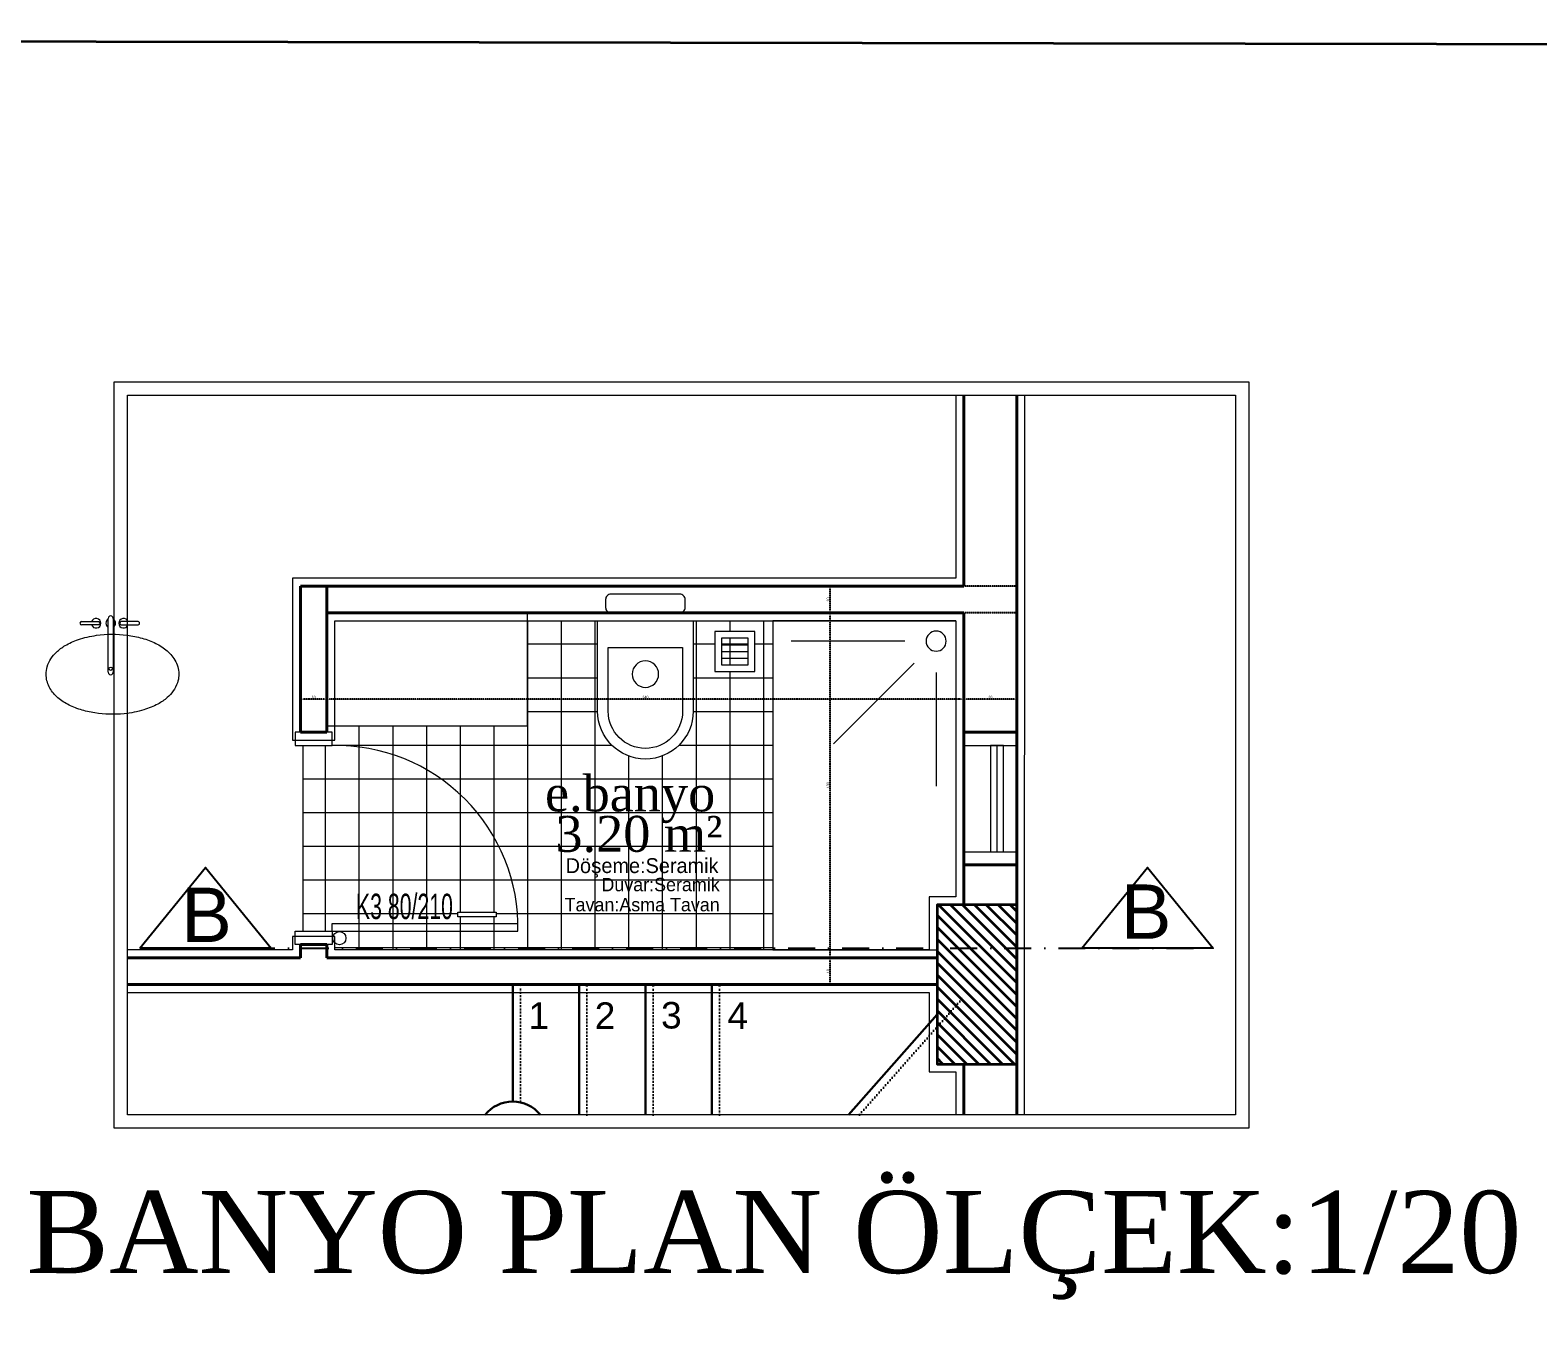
# Model space of a CAD drawing. Header units: millimetres. Extents: x 708 to 46452, y -4963 to 3960.
# Drawn here: x 43536 to 44957, y 2747 to 3959 of the extents above; entities that cross this region are included whole.
import ezdxf
from ezdxf.enums import TextEntityAlignment as Align

# ---------------------------------------------------------------- set-up
doc = ezdxf.new("R2010")
doc.units = ezdxf.units.MM
for name, pattern in [('ACAD_ISO07W100', [3, 0, -3]), ('DASHDOTX2', [50.8, 25.4, -12.7, 0, -12.7]), ('DUZ', [0]), ('HIDDEN', [0.375, 0.25, -0.125])]:
    doc.linetypes.add(name, pattern=pattern)
for name, color, linetype, lineweight in [('CS DUVAR', 6, 'Continuous', 40), ('F-kapı', 23, 'Continuous', 20), ('F-pencere', 101, 'Continuous', 13), ('görünüş1', 251, 'Continuous', 35), ('K-SIVA', 4, 'Continuous', 5), ('kapı pencere yazısı', 45, 'Continuous', 13), ('KOLON', 7, 'Continuous', 50), ('merdiven', 255, 'Continuous', 30), ('SERAMİK', 199, 'Continuous', 15), ('tarama', 150, 'Continuous', 20), ('TEFRİŞ', 8, 'Continuous', 9), ('YAZI', 40, 'Continuous', 25), ('ölçü yatay', 150, 'DUZ', 18)]:
    doc.layers.add(name, color=color, linetype=linetype, lineweight=lineweight)
doc.layers.add('wood', color=26, linetype='Continuous')
doc.styles.add('mimari altlik$0$194_PTB_WET_B1$0$Standard', font='arial.ttf')
doc.styles.get("Standard").update_dxf_attribs({"font": 'arial.ttf'})
doc.styles.add('STYLE1', font='times.ttf', dxfattribs={"width": 0.8, "height": 12.5})
doc.dimstyles.new('ISO-25', dxfattribs={"dimtxt": 2.5, "dimasz": 2.5, "dimexe": 1.25, "dimexo": 0.625, "dimtad": 1, "dimtxsty": 'Standard', "dimcen": 2.5, "dimadec": 0, "dimazin": 0, "dimtfac": 1, "dimtmove": 0, "dimatfit": 3, "dimfxl": 1, "dimarcsym": 0})

# ---------------------------------------------------------------- blocks, each defined once
blk = doc.blocks.new('LAV')
at = {"layer": 'TEFRİŞ'}
for p, q in [((46196.07, -56975.31), (46196.07, -56981.85)), ((46197.28, -56981.85), (46197.28, -56975.31)), ((46194.84, -56984.7), (46215.16, -56984.7)), ((46215.16, -56986.52), (46194.84, -56986.52)), ((46196.07, -56996.58), (46196.07, -56990.03)), ((46197.28, -56990.03), (46197.28, -56996.58))]:
    blk.add_line(p, q, dxfattribs=at)
for centre, major_axis, start_param, end_param in [((46196.67, -56975.31), (0.429, -0.429), 0.785398, 3.926991), ((46196.67, -56980.77), (1.29, -1.29), 2.696031, 8.299543), ((46194.84, -56985.61), (0.644, 0.644), 0.785398, 3.926991), ((46196.66, -56985.61), (1.29, 1.29), -0.261799, 1.832596), ((46196.66, -56985.61), (1.29, -1.29), 4.45059, 6.544985), ((46196.67, -56981.48), (0.502, 0.502), 2.901175, 4.952807), ((46213.82, -56985.61), (0.429, -0.429), 0.785398, 7.068583), ((46215.16, -56985.61), (0.644, -0.644), 5.497787, 8.63938), ((46196.67, -56991.12), (1.29, 1.29), 4.266828, 9.870339), ((46196.67, -56990.4), (0.502, 0.502), -0.240418, 1.811214), ((46196.67, -56996.58), (0.429, -0.429), 3.926991, 7.068583)]:
    blk.add_ellipse(centre, major_axis=major_axis, ratio=1, start_param=start_param, end_param=end_param, dxfattribs=at)
blk.add_open_spline([(46215.91, -57009.94), (46216.73, -57009.94), (46217.55, -57009.84), (46219.14, -57009.45), (46219.9, -57009.16), (46221.33, -57008.45), (46222, -57008.02), (46223.24, -57007.06), (46223.81, -57006.53), (46225.46, -57004.76), (46226.4, -57003.39), (46228.01, -57000.4), (46228.68, -56998.77), (46229.77, -56995.32), (46230.19, -56993.5), (46231.04, -56988.02), (46231.14, -56984.22), (46230.51, -56977.98), (46230.03, -56975.48), (46228.74, -56971.25), (46228.02, -56969.47), (46226.42, -56966.55), (46225.61, -56965.35), (46223.93, -56963.44), (46223.1, -56962.68), (46221.26, -56961.37), (46220.24, -56960.83), (46218.27, -56960.19), (46217.36, -56960.01), (46215.53, -56959.91), (46214.6, -56959.99), (46212.81, -56960.38), (46211.96, -56960.7), (46210.37, -56961.5), (46209.63, -56961.99), (46208.27, -56963.09), (46207.65, -56963.7), (46205.97, -56965.64), (46205.04, -56967.09), (46203.47, -56970.25), (46202.82, -56971.96), (46201.79, -56975.58), (46201.41, -56977.49), (46200.69, -56983.23), (46200.71, -56987.19), (46201.56, -56993.34), (46202.1, -56995.64), (46203.44, -56999.58), (46204.19, -57001.26), (46205.82, -57003.98), (46206.63, -57005.09), (46208.32, -57006.86), (46209.14, -57007.56), (46210.98, -57008.75), (46212, -57009.23), (46213.99, -57009.81), (46214.95, -57009.94), (46215.91, -57009.94)], degree=3, knots=[0, 0, 0, 0, 0.12373, 0.12373, 0.247461, 0.247461, 0.371191, 0.371191, 0.494921, 0.494921, 0.75362, 0.75362, 1.012319, 1.012319, 1.271018, 1.271018, 1.766963, 1.766963, 2.113971, 2.113971, 2.397023, 2.397023, 2.621407, 2.621407, 2.798924, 2.798924, 2.976442, 2.976442, 3.114576, 3.114576, 3.252709, 3.252709, 3.390842, 3.390842, 3.528975, 3.528975, 3.667108, 3.667108, 3.933531, 3.933531, 4.199954, 4.199954, 4.466377, 4.466377, 4.981546, 4.981546, 5.308106, 5.308106, 5.581612, 5.581612, 5.796546, 5.796546, 5.967968, 5.967968, 6.139391, 6.139391, 6.283185, 6.283185, 6.283185, 6.283185], dxfattribs=at)
blk = doc.blocks.new('*D97')
at = {"layer": 'Defpoints', "color": 0, "linetype": 'HIDDEN', "transparency": 16777216}
for p in [(44289.9, 3085.4), (44289.9, 3085.4), (44289.9, 3060.4)]:
    blk.add_point(p, dxfattribs=at)
at = {"layer": 'ölçü yatay', "color": 0, "linetype": 'HIDDEN', "lineweight": -2, "transparency": 16777216}
for p, q in [((44289.3, 3085.4), (44288.7, 3085.4)), ((44289.9, 3062.9), (44289.9, 3082.9)), ((44289.3, 3060.4), (44288.7, 3060.4))]:
    blk.add_line(p, q, dxfattribs=at)
at = {"layer": 'ölçü yatay', "color": 0, "linetype": 'HIDDEN', "transparency": 16777216}
for points in [[(44289.5, 3082.9), (44290.3, 3082.9), (44289.9, 3085.4)], [(44289.5, 3062.9), (44290.3, 3062.9), (44289.9, 3060.4)]]:
    blk.add_solid(points, dxfattribs=at)
at = {"layer": 'ölçü yatay', "color": 0, "linetype": 'HIDDEN', "transparency": 16777216, "insert": (44288, 3072.9), "char_height": 2.5, "attachment_point": 5, "rotation": 90}
blk.add_mtext('10', dxfattribs=at)
blk = doc.blocks.new('*D98')
at = {"layer": 'Defpoints', "color": 0, "linetype": 'HIDDEN', "transparency": 16777216}
for p in [(44289.9, 3410.4), (44464.9, 3410.4), (44289.9, 3085.4)]:
    blk.add_point(p, dxfattribs=at)
at = {"layer": 'ölçü yatay', "color": 0, "linetype": 'HIDDEN', "lineweight": -2, "transparency": 16777216}
for p, q in [((44464.3, 3410.4), (44288.7, 3410.4)), ((44289.9, 3087.9), (44289.9, 3407.9)), ((44289.3, 3085.4), (44288.7, 3085.4))]:
    blk.add_line(p, q, dxfattribs=at)
at = {"layer": 'ölçü yatay', "color": 0, "linetype": 'HIDDEN', "transparency": 16777216}
for points in [[(44289.5, 3407.9), (44290.3, 3407.9), (44289.9, 3410.4)], [(44289.5, 3087.9), (44290.3, 3087.9), (44289.9, 3085.4)]]:
    blk.add_solid(points, dxfattribs=at)
at = {"layer": 'ölçü yatay', "color": 0, "linetype": 'HIDDEN', "transparency": 16777216, "insert": (44288, 3247.9), "char_height": 2.5, "attachment_point": 5, "rotation": 90}
blk.add_mtext('130', dxfattribs=at)
blk = doc.blocks.new('*D99')
at = {"layer": 'Defpoints', "color": 0, "linetype": 'HIDDEN', "transparency": 16777216}
for p in [(44289.9, 3435.4), (44464.9, 3435.4), (44464.9, 3410.4)]:
    blk.add_point(p, dxfattribs=at)
at = {"layer": 'ölçü yatay', "color": 0, "linetype": 'HIDDEN', "lineweight": -2, "transparency": 16777216}
for p, q in [((44464.3, 3435.4), (44288.7, 3435.4)), ((44289.9, 3412.9), (44289.9, 3432.9)), ((44464.3, 3410.4), (44288.7, 3410.4))]:
    blk.add_line(p, q, dxfattribs=at)
at = {"layer": 'ölçü yatay', "color": 0, "linetype": 'HIDDEN', "transparency": 16777216}
for points in [[(44289.5, 3432.9), (44290.3, 3432.9), (44289.9, 3435.4)], [(44289.5, 3412.9), (44290.3, 3412.9), (44289.9, 3410.4)]]:
    blk.add_solid(points, dxfattribs=at)
at = {"layer": 'ölçü yatay', "color": 0, "linetype": 'HIDDEN', "transparency": 16777216, "insert": (44288, 3422.9), "char_height": 2.5, "attachment_point": 5, "rotation": 90}
blk.add_mtext('10', dxfattribs=at)
blk = doc.blocks.new('*D100')
at = {"layer": 'Defpoints', "color": 0, "linetype": 'HIDDEN', "transparency": 16777216}
for p in [(44415.9, 3329.1), (44415.9, 3297.9), (44465.9, 3297.9)]:
    blk.add_point(p, dxfattribs=at)
at = {"layer": 'ölçü yatay', "color": 0, "linetype": 'HIDDEN', "lineweight": -2, "transparency": 16777216}
for p, q in [((44415.9, 3298.6), (44415.9, 3330.3)), ((44463.4, 3329.1), (44418.4, 3329.1)), ((44465.9, 3298.6), (44465.9, 3330.3))]:
    blk.add_line(p, q, dxfattribs=at)
at = {"layer": 'ölçü yatay', "color": 0, "linetype": 'HIDDEN', "transparency": 16777216}
for points in [[(44418.4, 3329.5), (44418.4, 3328.7), (44415.9, 3329.1)], [(44463.4, 3329.5), (44463.4, 3328.7), (44465.9, 3329.1)]]:
    blk.add_solid(points, dxfattribs=at)
at = {"layer": 'ölçü yatay', "color": 0, "linetype": 'HIDDEN', "transparency": 16777216, "insert": (44440.9, 3331), "char_height": 2.5, "attachment_point": 5}
blk.add_mtext('20', dxfattribs=at)
blk = doc.blocks.new('*D101')
at = {"layer": 'Defpoints', "color": 0, "linetype": 'HIDDEN', "transparency": 16777216}
for p in [(43815.9, 3329.1), (43815.9, 3303.6), (44415.9, 3297.9)]:
    blk.add_point(p, dxfattribs=at)
at = {"layer": 'ölçü yatay', "color": 0, "linetype": 'HIDDEN', "lineweight": -2, "transparency": 16777216}
for p, q in [((43815.9, 3304.2), (43815.9, 3330.3)), ((44413.4, 3329.1), (43818.4, 3329.1)), ((44415.9, 3298.6), (44415.9, 3330.3))]:
    blk.add_line(p, q, dxfattribs=at)
at = {"layer": 'ölçü yatay', "color": 0, "linetype": 'HIDDEN', "transparency": 16777216}
for points in [[(43818.4, 3329.5), (43818.4, 3328.7), (43815.9, 3329.1)], [(44413.4, 3329.5), (44413.4, 3328.7), (44415.9, 3329.1)]]:
    blk.add_solid(points, dxfattribs=at)
at = {"layer": 'ölçü yatay', "color": 0, "linetype": 'HIDDEN', "transparency": 16777216, "insert": (44115.9, 3331), "char_height": 2.5, "attachment_point": 5}
blk.add_mtext('240', dxfattribs=at)
blk = doc.blocks.new('*D102')
at = {"layer": 'Defpoints', "color": 0, "linetype": 'HIDDEN', "transparency": 16777216}
for p in [(43790.9, 3329.1), (43790.9, 3297.9), (43815.9, 3303.6)]:
    blk.add_point(p, dxfattribs=at)
at = {"layer": 'ölçü yatay', "color": 0, "linetype": 'HIDDEN', "lineweight": -2, "transparency": 16777216}
for p, q in [((43790.9, 3298.6), (43790.9, 3330.3)), ((43813.4, 3329.1), (43793.4, 3329.1)), ((43815.9, 3304.2), (43815.9, 3330.3))]:
    blk.add_line(p, q, dxfattribs=at)
at = {"layer": 'ölçü yatay', "color": 0, "linetype": 'HIDDEN', "transparency": 16777216}
for points in [[(43793.4, 3329.5), (43793.4, 3328.7), (43790.9, 3329.1)], [(43813.4, 3329.5), (43813.4, 3328.7), (43815.9, 3329.1)]]:
    blk.add_solid(points, dxfattribs=at)
at = {"layer": 'ölçü yatay', "color": 0, "linetype": 'HIDDEN', "transparency": 16777216, "insert": (43803.4, 3331), "char_height": 2.5, "attachment_point": 5}
blk.add_mtext('10', dxfattribs=at)
blk = doc.blocks.new('A$C69D1210F')
at = {"layer": 'TEFRİŞ'}
for p, q in [((49.09, 32), (25.09, 32)), ((25.09, 32), (25.09, 4)), ((25.09, 4), (49.09, 4))]:
    blk.add_line(p, q, dxfattribs=at)
for points in [[(15, 36), (15, 0), (49.09, 0, 1), (49.09, 36)], [(10, 3), (7, 3, -0.414214), (5, 5), (5, 31, -0.414214), (7, 33), (10, 33, -0.414214), (12, 31), (12, 5, -0.414214)]]:
    blk.add_lwpolyline(points, format="xyb", close=True, dxfattribs=at)
blk.add_circle((35.09, 18), 5, dxfattribs=at)
blk.add_arc((49.09, 18), 14, 270, 90, dxfattribs=at)
blk = doc.blocks.new('A$C185359AC')
at = {"layer": 'TEFRİŞ'}
for p, q in [((3.78, 15.57), (3.78, 58.45)), ((12.12, 12.12), (42.44, 42.44)), ((15.57, 3.78), (58.45, 3.78))]:
    blk.add_line(p, q, dxfattribs=at)
blk.add_circle((3.78, 3.78), 3.78, dxfattribs=at)
blk = doc.blocks.new('A$C62985165')
at = {"layer": 'TEFRİŞ', "color": 251, "linetype": 'Continuous'}
for p, q in [((5, 12.5), (5, 2.5)), ((7.5, 12.5), (7.5, 2.5)), ((10, 12.5), (10, 2.5))]:
    blk.add_line(p, q, dxfattribs=at)
for points in [[(0, 15), (15, 15), (15, 0), (0, 0)], [(2.5, 12.5), (12.5, 12.5), (12.5, 2.5), (2.5, 2.5)]]:
    blk.add_lwpolyline(points, close=True, dxfattribs=at)

msp = doc.modelspace()

# ---------------------------------------------------------------- hatches: boundary and pattern name
at = {"layer": 'KOLON', "lineweight": 35}
h = msp.add_hatch(dxfattribs=at)
h.set_pattern_fill('ANSI31', color=256, scale=2.5, angle=-90)
h.set_pattern_definition([(315, (-1878260.739, -5363081.381), (5.612660076, 5.612660076), [])])
h.paths.add_polyline_path([(44465.921, 3135.433), (44390.921, 3135.433), (44390.921, 2985.433), (44465.921, 2985.433)])
at = {"layer": 'SERAMİK'}
h = msp.add_hatch(dxfattribs=at)
h.set_pattern_fill('NET', color=256, scale=10, angle=270, style=0)
h.set_pattern_definition([(270, (2190559.17, -768874.218), (31.75, -6e-15), []), (0, (2190559.17, -768874.218), (8e-15, 31.75), [])])
h.paths.add_polyline_path([(44235.921, 3402.933), (44160.946, 3402.933), (44160.946, 3317.717, -1), (44070.946, 3317.717), (44070.946, 3402.933), (44004.571, 3402.933), (44004.571, 3303.594), (43823.421, 3303.594), (43823.421, 3290.433), (43820.921, 3290.433), (43820.921, 3285.433), (43793.421, 3285.433), (43793.421, 3110.433), (43820.921, 3110.433), (43820.921, 3105.433), (43823.421, 3105.433), (43823.421, 3092.933), (44235.921, 3092.933)])
h.paths.add_polyline_path([(43975.287, 3128.384), (43975.287, 3123.928), (43939.398, 3123.928), (43939.398, 3128.384)], flags=16)
h.paths.add_polyline_path([(44181.512, 3355.219), (44181.512, 3392.719), (44219.012, 3392.719), (44219.012, 3355.219)], flags=16)
h.paths.add_polyline_path([(44187.762, 3361.469), (44187.762, 3386.469), (44212.762, 3386.469), (44212.762, 3361.469)], flags=0)

# ---------------------------------------------------------------- linework, layer by layer
at = {"layer": 'CS DUVAR'}
for p, q in [((44415.921, 3615.444), (44415.921, 3435.433)), ((44465.921, 3615.444), (44465.921, 2937.618)), ((44415.921, 3435.433), (43790.921, 3435.433)), ((43790.921, 3435.433), (43790.921, 3297.933)), ((43815.921, 3435.433), (43815.921, 3297.933)), ((44415.921, 3410.433), (43815.921, 3410.433)), ((44415.921, 3410.433), (44415.921, 3135.433)), ((43790.921, 3297.933), (43815.921, 3297.933)), ((43790.921, 3097.933), (43790.921, 3085.433)), ((43790.921, 3097.933), (43815.921, 3097.933)), ((43815.921, 3097.933), (43815.921, 3085.433)), ((43790.921, 3085.433), (43627.907, 3085.433)), ((44390.921, 3085.433), (43815.921, 3085.433)), ((44178.421, 3060.433), (43627.907, 3060.433)), ((44203.421, 3060.433), (44178.421, 3060.433))]:
    msp.add_line(p, q, dxfattribs=at)
at = {"layer": 'CS DUVAR', "color": 6}
for p, q in [((44415.921, 3297.933), (44465.921, 3297.933)), ((44415.921, 3172.933), (44465.921, 3172.933)), ((44203.421, 3060.433), (44178.421, 3060.433)), ((44203.421, 3060.433), (44390.921, 3060.433)), ((44415.921, 2985.433), (44415.921, 2937.618))]:
    msp.add_line(p, q, dxfattribs=at)
at = {"layer": 'F-kapı'}
for p, q in [((43820.921, 3297.933, 0), (43785.921, 3297.933, 0)), ((43785.921, 3297.933, 0), (43785.921, 3285.433, 0)), ((43820.921, 3285.433, 0), (43820.921, 3297.933, 0)), ((43785.921, 3285.433, 0), (43820.921, 3285.433, 0)), ((43793.421, 3110.433, 0), (43793.421, 3285.433, 0)), ((43939.398, 3128.384, 0), (43975.287, 3128.384, 0)), ((43939.398, 3123.928, 0), (43939.398, 3128.384, 0)), ((43975.287, 3128.384, 0), (43975.287, 3123.928, 0)), ((43820.921, 3117.933, 0), (43995.912, 3117.933, 0)), ((43820.921, 3110.433, 0), (43820.921, 3117.933, 0)), ((43975.287, 3123.928, 0), (43939.398, 3123.928, 0)), ((43785.921, 3110.433, 0), (43820.921, 3110.433, 0)), ((43785.921, 3097.933, 0), (43785.921, 3110.433, 0)), ((43820.921, 3097.933, 0), (43785.921, 3097.933, 0)), ((43820.921, 3110.433, 0), (43995.921, 3110.433, 0)), ((43820.921, 3110.433, 0), (43820.921, 3097.933, 0))]:
    msp.add_line(p, q, dxfattribs=at)
msp.add_circle((43827.659, 3103.974, 0), 6.207, dxfattribs=at)
msp.add_arc((43824.457, 3113.968, 0), 171.501, 358.81875, 91.18125, dxfattribs=at)
at = {"layer": 'F-pencere', "lineweight": 15}
for p, q in [((44415.921, 3285.433), (44465.921, 3285.433)), ((44447.171, 3285.433), (44447.171, 3185.433)), ((44415.921, 3185.433), (44465.921, 3185.433))]:
    msp.add_line(p, q, dxfattribs=at)
for points in [[(44465.921, 3297.933), (44415.921, 3297.933), (44415.921, 3172.933), (44465.921, 3172.933)], [(44453.421, 3285.433), (44440.921, 3285.433), (44440.921, 3185.433), (44453.421, 3185.433)]]:
    msp.add_lwpolyline(points, close=True, dxfattribs=at)
at = {"layer": 'görünüş1'}
msp.add_lwpolyline([(46304.326, 1356.56), (37465.416, 1356.56), (37465.356, 3959.23), (46304.266, 3943.825)], close=True, dxfattribs=at)
at = {"layer": 'K-SIVA'}
for p, q in [((44408.421, 3615.444), (44408.421, 3490.433)), ((44473.091, 2937.618), (44473.371, 3615.444)), ((44408.421, 3490.433), (44408.421, 3442.933)), ((44408.421, 3442.933), (43783.421, 3442.933)), ((43783.421, 3442.933), (43783.421, 3290.433)), ((43823.421, 3290.433), (43823.421, 3402.933)), ((43783.421, 3290.433), (43823.421, 3290.433)), ((43823.421, 3105.433), (43783.421, 3105.433)), ((43783.421, 3105.433), (43783.421, 3092.933)), ((43823.421, 3092.933), (43823.421, 3105.433))]:
    msp.add_line(p, q, dxfattribs=at)
for points in [[(43823.421, 3402.933), (44408.421, 3402.933), (44408.421, 3142.933), (44383.421, 3142.933), (44383.421, 3092.933), (43823.421, 3092.933)], [(43783.421, 3092.933), (43627.907, 3092.933)], [(43627.907, 3052.933), (44383.421, 3052.933), (44383.421, 2977.933), (44408.421, 2977.933), (44408.421, 2937.618)]]:
    msp.add_lwpolyline(points, dxfattribs=at)
at = {"layer": 'KOLON', "lineweight": 35}
msp.add_lwpolyline([(44465.921, 3135.433), (44390.921, 3135.433), (44390.921, 2985.433), (44465.921, 2985.433)], close=True, dxfattribs=at)
at = {"layer": 'merdiven'}
for p, q in [((43990.921, 2950.111), (43990.921, 3060.433)), ((44053.421, 2937.618), (44053.421, 3060.433)), ((44115.921, 2937.618), (44115.921, 3060.433)), ((44178.421, 2937.618), (44178.421, 3060.433)), ((44178.421, 2937.618), (44178.421, 3060.433)), ((44203.421, 3060.433), (44390.921, 3060.433)), ((44307.387, 2937.618), (44390.921, 3032.143))]:
    msp.add_line(p, q, dxfattribs=at)
at = {"layer": 'merdiven', "linetype": 'ACAD_ISO07W100'}
for p, q in [((43998.421, 2950.111), (43998.421, 3060.433)), ((44060.921, 2937.618), (44060.921, 3060.433)), ((44123.421, 2937.618), (44123.421, 3060.433)), ((44185.921, 2937.618), (44185.921, 3060.433)), ((44317.632, 2937.618), (44415.921, 3048.643)), ((43998.421, 2949.259), (43998.421, 2950.111))]:
    msp.add_line(p, q, dxfattribs=at)
at = {"layer": 'merdiven'}
msp.add_arc((43990.921, 2916.683), 33.429, 38.774471, 141.225529, dxfattribs=at)
at = {"layer": 'tarama'}
msp.add_line((44178.421, 3060.433), (44390.921, 3060.433), dxfattribs=at)
at = {"layer": 'TEFRİŞ'}
for points in [[(43615.407, 3627.944), (44684.396, 3627.944), (44684.396, 2925.118), (43615.407, 2925.118)], [(43627.907, 3615.444), (44671.896, 3615.444), (44671.896, 2937.618), (43627.907, 2937.618)], [(43815.921, 3410.433), (44004.571, 3410.433), (44004.571, 3303.594), (43815.921, 3303.594)]]:
    msp.add_lwpolyline(points, close=True, dxfattribs=at)
msp.add_lwpolyline([(44408.421, 3402.933), (44235.921, 3402.933), (44235.921, 3092.933), (44390.921, 3092.933)], dxfattribs=at)
at = {"layer": 'wood', "color": 3}
for points in [[(43639.69, 3094.521), (43701.571, 3170.55), (43763.453, 3094.521), (43639.69, 3094.521)], [(44527, 3094.521), (44588.881, 3170.55), (44650.763, 3094.521), (44527, 3094.521)]]:
    msp.add_lwpolyline(points, dxfattribs=at)
at = {"layer": 'wood', "color": 3, "linetype": 'DASHDOTX2'}
msp.add_lwpolyline([(43639.69, 3094.521), (44650.763, 3094.521)], dxfattribs=at)

# ---------------------------------------------------------------- block references
at = {"layer": 'TEFRİŞ', "yscale": 2.5, "zscale": 2.5}
for name, p, xscale, rotation in [('A$C69D1210F', (44160.946, 3440.432), -2.5, 90), ('LAV', (186076.248, 118892.302, 0), 2.5, 270), ('A$C62985165', (44219.012, 3392.719), -2.5, 90), ('A$C185359AC', (44399.322, 3393.181), -2.5, 90)]:
    msp.add_blockref(name, p, dxfattribs=dict(at, xscale=xscale, rotation=rotation))

# ---------------------------------------------------------------- texts
at = {"layer": 'kapı pencere yazısı', "width": 0.6}
msp.add_text('K3 80/210', height=23.9062, dxfattribs=at).set_placement((43843.251, 3121.963, 0))
at = {"layer": 'merdiven', "color": 7, "lineweight": 35, "char_height": 25, "attachment_point": 9, "style": 'mimari altlik$0$194_PTB_WET_B1$0$Standard'}
for s, heights, insert in [('1', [0], (44025.132, 3018.527)), ('2', [24.207], (44087.632, 3018.527)), ('3', [0], (44150.132, 3018.527)), ('4', [0], (44212.632, 3018.527))]:
    msp.add_mtext_dynamic_manual_height_columns(s, width=464.14837, gutter_width=125, heights=heights, dxfattribs=dict(at, insert=insert))
at = {"layer": 'YAZI', "linetype": 'Continuous', "style": 'STYLE1'}
msp.add_text('e.banyo', height=33.8426, dxfattribs=at).set_placement((44021.345, 3223.424))
for s, height, p in [('3.20 m²', 33.8426, (44109.86, 3202.22)), ('E.BANYO PLAN ÖLÇEK:1/20', 77.3545, (44186.658, 2827.258))]:
    msp.add_text(s, height=height, dxfattribs=at).set_placement(p, align=Align.MIDDLE_CENTER)
at = {"layer": 'YAZI', "lineweight": 20, "ltscale": 0.05, "insert": (44184.794, 3179.297), "char_height": 14, "attachment_point": 3}
msp.add_mtext_dynamic_manual_height_columns('{\\fCentury Gothic|b0|i0|c162|p34;Dö\\fArial|b0|i0|c162|p34;ş\\fCentury Gothic|b0|i0|c162|p34;eme:Seramik}', width=111.6367, gutter_width=21.875, heights=[0], dxfattribs=at)
at = {"layer": 'YAZI', "ltscale": 0.05, "char_height": 12.6, "attachment_point": 3}
for s, width, insert in [('{\\fCentury Gothic|b0|i0|c0|p34;D\\fCentury Gothic|b0|i0|c162|p34;uvar\\fCentury Gothic|b0|i0|c0|p34;:\\fCentury Gothic|b0|i0|c162|p34;Seramik}', 196.05879, (44185.959, 3160.757)), ('{\\fCentury Gothic|b0|i0|c162|p34;Tavan\\fCentury Gothic|b0|i0|c0|p34;:\\fCentury Gothic|b0|i0|c162|p34;Asma Tavan}', 294.77428, (44185.959, 3141.857))]:
    msp.add_mtext_dynamic_manual_height_columns(s, width=width, gutter_width=21.875, heights=[0], dxfattribs=dict(at, insert=insert))
at = {"layer": 'YAZI', "char_height": 51.2, "attachment_point": 3}
for insert in [(44611.558, 3154.572), (43726.359, 3151.541)]:
    msp.add_mtext_dynamic_manual_height_columns('B ', width=5838.52937, gutter_width=64, heights=[0], dxfattribs=dict(at, insert=insert))

# ---------------------------------------------------------------- dimensions: what is measured, and where the dimension line sits
at = {"layer": 'ölçü yatay', "linetype": 'HIDDEN'}
for base, p1, p2, text, picture, middle in [((44289.931, 3435.433), (44464.916, 3410.433), (44464.916, 3435.433), '10', '*D99', (44288.03, 3422.933)), ((44289.931, 3410.433), (44289.931, 3085.433), (44464.916, 3410.433), '130', '*D98', (44288.029, 3247.933)), ((44289.931, 3085.433), (44289.931, 3060.433), (44289.931, 3085.433), '10', '*D97', (44288.03, 3072.933))]:
    dim = msp.add_linear_dim(base=base, p1=p1, p2=p2, angle=90, text=text, dimstyle='ISO-25', override={"dimtmove": 1}, dxfattribs=at)
    dim.commit()
    dim.dimension.update_dxf_attribs({"geometry": picture, "text_midpoint": middle})
for base, p1, p2, text, picture, middle in [((43790.921, 3329.081), (43815.921, 3303.594), (43790.921, 3297.933), '10', '*D102', (43803.421, 3330.983)), ((43815.921, 3329.081), (44415.921, 3297.933), (43815.921, 3303.594), '240', '*D101', (44115.921, 3330.983))]:
    dim = msp.add_linear_dim(base=base, p1=p1, p2=p2, text=text, dimstyle='ISO-25', override={"dimtmove": 1}, dxfattribs=at)
    dim.commit()
    dim.dimension.update_dxf_attribs({"geometry": picture, "text_midpoint": middle})
dim = msp.add_linear_dim(base=(44415.921, 3329.081), p1=(44465.921, 3297.933), p2=(44415.921, 3297.933), text='20', dimstyle='ISO-25', dxfattribs=at)
dim.commit()
dim.dimension.update_dxf_attribs({"geometry": '*D100', "text_midpoint": (44440.921, 3330.983)})

doc.saveas('drawing.dxf')
